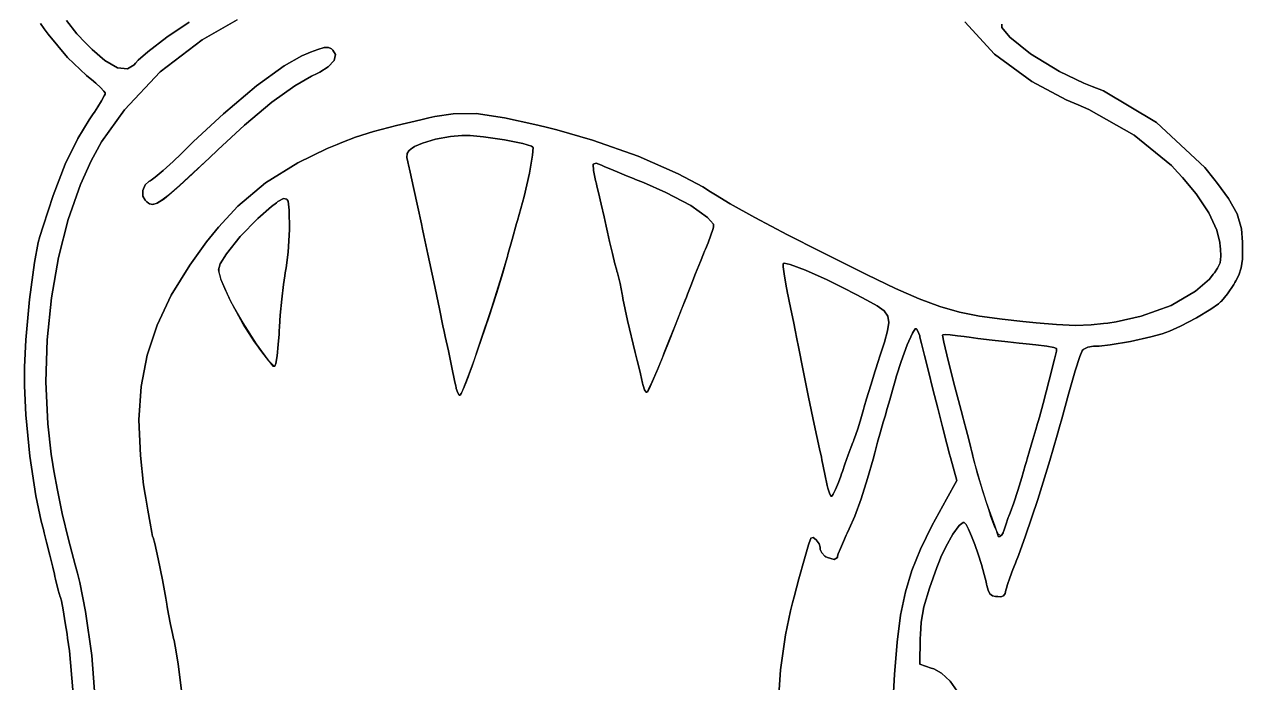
# Model space of a CAD drawing. Extents: x 0 to 13, y 0 to 16.7.
# Drawn here: x 5.177 to 9.578, y 6.389 to 8.766 of the extents above; entities that cross this region are included whole.
import ezdxf

# ---------------------------------------------------------------- set-up
doc = ezdxf.new("R2010")
doc.units = 0
doc.layers.get('0').update_dxf_attribs({"linetype": 'CONTINUOUS'})

msp = doc.modelspace()

# ---------------------------------------------------------------- linework, layer by layer
at = {"color": 0}
for points in [[(5.35167, 6.36268), (5.34033, 6.50358), (5.33333, 6.55003), (5.33128, 6.56381), (5.32487, 6.60508), (5.31717, 6.65132), (5.31104, 6.68392), (5.30806, 6.69689), (5.30729, 6.69792), (5.30647, 6.699), (5.29932, 6.72282), (5.28956, 6.76275), (5.28749, 6.77186), (5.28575, 6.78039), (5.27994, 6.80578), (5.26937, 6.84896), (5.25743, 6.89611), (5.24869, 6.93028), (5.24582, 6.94168), (5.23747, 6.97185), (5.21837, 7.06386), (5.19661, 7.20665), (5.18224, 7.35553), (5.17708, 7.46078), (5.17708, 7.49582), (5.17708, 7.52849), (5.18201, 7.62646), (5.19504, 7.77214), (5.21311, 7.90571), (5.22657, 7.97814), (5.23335, 8), (5.24485, 8.03728), (5.28157, 8.14844), (5.32497, 8.26085), (5.37071, 8.35351), (5.4114, 8.42096), (5.42606, 8.44271), (5.43033, 8.44894), (5.44282, 8.46793), (5.45632, 8.49029), (5.46544, 8.50732), (5.46875, 8.51432), (5.46875, 8.51665), (5.46875, 8.51867), (5.46436, 8.52458), (5.45258, 8.53749), (5.43533, 8.5536), (5.41986, 8.56674), (5.41461, 8.57086), (5.40132, 8.581), (5.33333, 8.64638), (5.26329, 8.73047), (5.24897, 8.75), (5.23529, 8.76888)], [(5.94547, 8.78267), (5.81928, 8.71035), (5.66808, 8.59446), (5.53851, 8.45688), (5.45617, 8.34115), (5.43332, 8.30003), (5.41824, 8.27306), (5.37983, 8.18821), (5.33529, 8.06174), (5.30007, 7.92393), (5.27474, 7.77806), (5.2596, 7.62717), (5.25515, 7.47461), (5.26188, 7.32351), (5.27403, 7.21343), (5.28022, 7.17708), (5.28407, 7.15369), (5.2965, 7.08365), (5.31392, 6.99914), (5.33658, 6.90539), (5.36051, 6.81461), (5.36876, 6.7844), (5.37799, 6.75032), (5.39844, 6.64611), (5.42068, 6.48649), (5.43332, 6.32536)], [(5.32872, 8.78028), (5.36714, 8.73215), (5.39763, 8.69906), (5.40831, 8.68853), (5.42253, 8.67464), (5.46793, 8.63558), (5.51367, 8.60846), (5.54937, 8.60579), (5.57329, 8.61957), (5.57915, 8.62603), (5.58826, 8.63644), (5.62332, 8.66661), (5.69217, 8.71912), (5.77192, 8.77387)], [(5.74647, 6.34939), (5.73269, 6.45671), (5.72239, 6.52067), (5.71772, 6.54167), (5.71619, 6.5479), (5.71218, 6.56657), (5.70546, 6.59939), (5.69835, 6.6359), (5.69331, 6.66292), (5.69168, 6.67188), (5.68788, 6.6939), (5.67578, 6.75976), (5.66064, 6.83594), (5.64828, 6.89106), (5.64214, 6.91357), (5.64063, 6.91564), (5.64008, 6.91694), (5.63726, 6.93067), (5.63097, 6.96446), (5.62272, 7.01221), (5.61578, 7.05464), (5.61356, 7.06874), (5.60796, 7.10374), (5.59608, 7.20936), (5.59099, 7.33832), (5.5989, 7.45811), (5.62056, 7.57124), (5.65657, 7.68024), (5.70757, 7.78754), (5.77425, 7.89578), (5.83556, 7.98019), (5.85732, 8.00726), (5.87853, 8.03407), (5.94868, 8.10949), (6.04867, 8.19362), (6.16547, 8.26585), (6.27115, 8.31722), (6.30729, 8.33231), (6.32351, 8.33908), (6.37278, 8.35812), (6.43853, 8.37944), (6.52143, 8.40115), (6.60921, 8.4216), (6.63857, 8.42811), (6.66021, 8.433), (6.72624, 8.44331), (6.80963, 8.44407), (6.91217, 8.42876), (7.02111, 8.40463), (7.05729, 8.39583), (7.10075, 8.38525), (7.22982, 8.34765), (7.39388, 8.28999), (7.53933, 8.22667), (7.62831, 8.17974), (7.65625, 8.16146), (7.67372, 8.15018), (7.72721, 8.11778), (7.8156, 8.06825), (7.93365, 8.00618), (8.05365, 7.94515), (8.09375, 7.92503), (8.1256, 7.90901), (8.2214, 7.86139), (8.3246, 7.81196), (8.4101, 7.77453), (8.48465, 7.7469), (8.55496, 7.72689), (8.62782, 7.71235), (8.71001, 7.70101), (8.78369, 7.69303), (8.80832, 7.69065), (8.83262, 7.68826), (8.90571, 7.68186), (8.97444, 7.67854), (9.03065, 7.68056), (9.07563, 7.68544), (9.0906, 7.6875), (9.12121, 7.69146), (9.21197, 7.71208), (9.3195, 7.75131), (9.40788, 7.80268), (9.45856, 7.84631), (9.4719, 7.86356), (9.47613, 7.86893), (9.4879, 7.88579), (9.49647, 7.90533), (9.49892, 7.92904), (9.49761, 7.95497), (9.49685, 7.96354), (9.49567, 7.97863), (9.48475, 8.02328), (9.4566, 8.08567), (9.41026, 8.15397), (9.36111, 8.21263), (9.34375, 8.23122), (9.32107, 8.25597), (9.18668, 8.36567), (9.02214, 8.45861), (8.98438, 8.47499), (8.94119, 8.4936), (8.81635, 8.56011), (8.68186, 8.65821), (8.57493, 8.7749)], [(8.70833, 8.76665), (8.70833, 8.75499), (8.73699, 8.71983), (8.81196, 8.6589), (8.91661, 8.5956), (9.00418, 8.55322), (9.0344, 8.54167), (9.07579, 8.52582), (9.26742, 8.41135), (9.4414, 8.24849), (9.47396, 8.20833), (9.48774, 8.19108), (9.52713, 8.13758), (9.55881, 8.08128), (9.57411, 8.02729), (9.57813, 7.97949), (9.57813, 7.96354), (9.57813, 7.95231), (9.5771, 7.91862), (9.57303, 7.88672), (9.56446, 7.86074), (9.55393, 7.84), (9.55003, 7.83333), (9.54633, 7.82682), (9.52354, 7.7934), (9.50131, 7.76671), (9.49794, 7.76357), (9.49035, 7.75657), (9.46317, 7.73768), (9.41157, 7.70638), (9.35389, 7.67611), (9.31451, 7.6581), (9.30106, 7.6531), (9.28803, 7.64817), (9.24636, 7.63715), (9.17301, 7.62125), (9.09987, 7.60906), (9.05935, 7.60417), (9.04585, 7.60417), (9.03911, 7.60417), (9.0191, 7.60015), (9.00256, 7.59244), (9.00103, 7.5906), (8.99843, 7.58724), (8.99018, 7.56694), (8.97288, 7.51449), (8.94857, 7.43056), (8.92443, 7.34207), (8.91667, 7.3125), (8.90869, 7.28201), (8.88211, 7.19114), (8.83811, 7.05003), (8.79432, 6.91906), (8.76899, 6.84847), (8.76042, 6.82813), (8.75726, 6.82047), (8.7481, 6.79725), (8.73708, 6.76774), (8.72863, 6.74289), (8.72472, 6.72993), (8.72396, 6.72601), (8.72314, 6.72222), (8.71972, 6.71099), (8.71376, 6.70253), (8.70432, 6.69928), (8.69319, 6.69954), (8.68956, 6.69997), (8.68582, 6.70031), (8.67475, 6.7029), (8.6651, 6.7099), (8.65847, 6.72314), (8.65419, 6.73936), (8.6531, 6.74479), (8.65126, 6.75347), (8.64481, 6.77935), (8.63456, 6.81597), (8.62299, 6.85265), (8.61094, 6.88743), (8.59901, 6.91818), (8.58806, 6.94303), (8.57878, 6.95985), (8.57383, 6.96631), (8.57189, 6.96669), (8.56814, 6.96739), (8.55453, 6.95606), (8.53071, 6.92449), (8.50538, 6.87967), (8.48807, 6.84207), (8.48335, 6.82915), (8.47396, 6.80453), (8.44678, 6.73004), (8.42617, 6.66238), (8.41667, 6.60786), (8.41385, 6.56293), (8.41351, 6.5479), (8.41146, 6.45518), (8.45313, 6.44168), (8.46278, 6.43837), (8.48986, 6.42275), (8.52197, 6.39415), (8.54725, 6.35835)], [(8.31424, 6.31174), (8.32047, 6.41872), (8.32992, 6.53532), (8.34239, 6.63232), (8.35965, 6.71631), (8.38319, 6.79368), (8.41471, 6.87093), (8.45589, 6.95458), (8.49496, 7.02713), (8.50836, 7.05106), (8.54585, 7.11876), (8.52289, 7.2021), (8.51964, 7.21442), (8.51004, 7.25136), (8.49436, 7.31218), (8.47706, 7.3795), (8.45947, 7.44835), (8.44293, 7.51357), (8.42871, 7.57021), (8.41812, 7.61322), (8.41374, 7.6314), (8.41249, 7.63747), (8.4114, 7.64165), (8.40517, 7.65836), (8.39968, 7.66667), (8.39789, 7.66667), (8.39469, 7.66667), (8.38514, 7.65087), (8.36626, 7.60889), (8.3444, 7.54893), (8.32785, 7.49675), (8.32292, 7.47917), (8.32064, 7.47071), (8.31353, 7.44532), (8.30365, 7.41043), (8.29449, 7.37869), (8.28917, 7.36029), (8.28749, 7.35417), (8.28549, 7.34793), (8.27983, 7.32894), (8.27018, 7.29508), (8.2595, 7.25694), (8.25157, 7.22831), (8.24897, 7.21875), (8.24289, 7.19558), (8.22353, 7.12619), (8.20025, 7.05246), (8.1766, 6.98953), (8.15696, 6.94412), (8.15001, 6.92914), (8.14643, 6.92165), (8.13607, 6.89899), (8.12483, 6.87278), (8.11729, 6.85346), (8.11458, 6.84619), (8.11458, 6.84375), (8.11458, 6.84125), (8.10297, 6.83361), (8.0784, 6.84039), (8.07189, 6.84375), (8.06928, 6.84532), (8.05806, 6.85732), (8.05208, 6.86985), (8.05208, 6.87397), (8.05208, 6.87804), (8.04785, 6.89025), (8.03797, 6.90457), (8.02658, 6.91254), (8.01861, 6.91097), (8.01768, 6.9094), (8.01665, 6.90733), (8.01019, 6.88688), (7.99544, 6.83621), (7.97537, 6.76411), (7.95779, 6.69889), (7.9521, 6.67708), (7.9445, 6.64854), (7.9266, 6.56147), (7.90907, 6.43479), (7.89903, 6.29232)]]:
    msp.add_lwpolyline(points, dxfattribs=at)
at = {"color": 7}
for points in [[(5.23529, 8.76888), (5.24897, 8.75), (5.26329, 8.73047), (5.33333, 8.64638), (5.40132, 8.581), (5.41461, 8.57086), (5.41986, 8.56674), (5.43533, 8.5536), (5.45258, 8.53749), (5.46436, 8.52458), (5.46875, 8.51867), (5.46875, 8.51665), (5.46875, 8.51432), (5.46544, 8.50732), (5.45632, 8.49029), (5.44282, 8.46793), (5.43033, 8.44894), (5.42606, 8.44271), (5.4114, 8.42096), (5.37071, 8.35351), (5.32497, 8.26085), (5.28157, 8.14844), (5.24485, 8.03728), (5.23335, 8), (5.22657, 7.97814), (5.21311, 7.90571), (5.19504, 7.77214), (5.18201, 7.62646), (5.17708, 7.52849), (5.17708, 7.49582), (5.17708, 7.46078), (5.18224, 7.35553), (5.19661, 7.20665), (5.21837, 7.06386), (5.23747, 6.97185), (5.24582, 6.94168), (5.24869, 6.93028), (5.25743, 6.89611), (5.26937, 6.84896), (5.27994, 6.80578), (5.28575, 6.78039), (5.28749, 6.77186), (5.28956, 6.76275), (5.29932, 6.72282), (5.30647, 6.699), (5.30729, 6.69792), (5.30806, 6.69689), (5.31104, 6.68392), (5.31717, 6.65132), (5.32487, 6.60508), (5.33128, 6.56381), (5.33333, 6.55003), (5.34033, 6.50358), (5.35167, 6.36268)], [(5.43332, 6.32536), (5.42068, 6.48649), (5.39844, 6.64611), (5.37799, 6.75032), (5.36876, 6.7844), (5.36051, 6.81461), (5.33658, 6.90539), (5.31392, 6.99914), (5.2965, 7.08365), (5.28407, 7.15369), (5.28022, 7.17708), (5.27403, 7.21343), (5.26188, 7.32351), (5.25515, 7.47461), (5.2596, 7.62717), (5.27474, 7.77806), (5.30007, 7.92393), (5.33529, 8.06174), (5.37983, 8.18821), (5.41824, 8.27306), (5.43332, 8.30003), (5.45617, 8.34115), (5.53851, 8.45688), (5.66808, 8.59446), (5.81928, 8.71035), (5.94547, 8.78267)], [(5.77192, 8.77387), (5.69217, 8.71912), (5.62332, 8.66661), (5.58826, 8.63644), (5.57915, 8.62603), (5.57329, 8.61957), (5.54937, 8.60579), (5.51367, 8.60846), (5.46793, 8.63558), (5.42253, 8.67464), (5.40831, 8.68853), (5.39763, 8.69906), (5.36714, 8.73215), (5.32872, 8.78028)], [(8.57493, 8.7749), (8.68186, 8.65821), (8.81635, 8.56011), (8.94119, 8.4936), (8.98438, 8.47499), (9.02214, 8.45861), (9.18668, 8.36567), (9.32107, 8.25597), (9.34375, 8.23122), (9.36111, 8.21263), (9.41026, 8.15397), (9.4566, 8.08567), (9.48475, 8.02328), (9.49567, 7.97863), (9.49685, 7.96354), (9.49761, 7.95497), (9.49892, 7.92904), (9.49647, 7.90533), (9.4879, 7.88579), (9.47613, 7.86893), (9.4719, 7.86356), (9.45856, 7.84631), (9.40788, 7.80268), (9.3195, 7.75131), (9.21197, 7.71208), (9.12121, 7.69146), (9.0906, 7.6875), (9.07563, 7.68544), (9.03065, 7.68056), (8.97444, 7.67854), (8.90571, 7.68186), (8.83262, 7.68826), (8.80832, 7.69065), (8.78369, 7.69303), (8.71001, 7.70101), (8.62782, 7.71235), (8.55496, 7.72689), (8.48465, 7.7469), (8.4101, 7.77453), (8.3246, 7.81196), (8.2214, 7.86139), (8.1256, 7.90901), (8.09375, 7.92503), (8.05365, 7.94515), (7.93365, 8.00618), (7.8156, 8.06825), (7.72721, 8.11778), (7.67372, 8.15018), (7.65625, 8.16146), (7.62831, 8.17974), (7.53933, 8.22667), (7.39388, 8.28999), (7.22982, 8.34765), (7.10075, 8.38525), (7.05729, 8.39583), (7.02111, 8.40463), (6.91217, 8.42876), (6.80963, 8.44407), (6.72624, 8.44331), (6.66021, 8.433), (6.63857, 8.42811), (6.60921, 8.4216), (6.52143, 8.40115), (6.43853, 8.37944), (6.37278, 8.35812), (6.32351, 8.33908), (6.30729, 8.33231), (6.27115, 8.31722), (6.16547, 8.26585), (6.04867, 8.19362), (5.94868, 8.10949), (5.87853, 8.03407), (5.85732, 8.00726), (5.83556, 7.98019), (5.77425, 7.89578), (5.70757, 7.78754), (5.65657, 7.68024), (5.62056, 7.57124), (5.5989, 7.45811), (5.59099, 7.33832), (5.59608, 7.20936), (5.60796, 7.10374), (5.61356, 7.06874), (5.61578, 7.05464), (5.62272, 7.01221), (5.63097, 6.96446), (5.63726, 6.93067), (5.64008, 6.91694), (5.64063, 6.91564), (5.64214, 6.91357), (5.64828, 6.89106), (5.66064, 6.83594), (5.67578, 6.75976), (5.68788, 6.6939), (5.69168, 6.67188), (5.69331, 6.66292), (5.69835, 6.6359), (5.70546, 6.59939), (5.71218, 6.56657), (5.71619, 6.5479), (5.71772, 6.54167), (5.72239, 6.52067), (5.73269, 6.45671), (5.74647, 6.34939)], [(8.54725, 6.35835), (8.52197, 6.39415), (8.48986, 6.42275), (8.46278, 6.43837), (8.45313, 6.44168), (8.41146, 6.45518), (8.41351, 6.5479), (8.41385, 6.56293), (8.41667, 6.60786), (8.42617, 6.66238), (8.44678, 6.73004), (8.47396, 6.80453), (8.48335, 6.82915), (8.48807, 6.84207), (8.50538, 6.87967), (8.53071, 6.92449), (8.55453, 6.95606), (8.56814, 6.96739), (8.57189, 6.96669), (8.57383, 6.96631), (8.57878, 6.95985), (8.58806, 6.94303), (8.59901, 6.91818), (8.61094, 6.88743), (8.62299, 6.85265), (8.63456, 6.81597), (8.64481, 6.77935), (8.65126, 6.75347), (8.6531, 6.74479), (8.65419, 6.73936), (8.65847, 6.72314), (8.6651, 6.7099), (8.67475, 6.7029), (8.68582, 6.70031), (8.68956, 6.69997), (8.69319, 6.69954), (8.70432, 6.69928), (8.71376, 6.70253), (8.71972, 6.71099), (8.72314, 6.72222), (8.72396, 6.72601), (8.72472, 6.72993), (8.72863, 6.74289), (8.73708, 6.76774), (8.7481, 6.79725), (8.75726, 6.82047), (8.76042, 6.82813), (8.76899, 6.84847), (8.79432, 6.91906), (8.83811, 7.05003), (8.88211, 7.19114), (8.90869, 7.28201), (8.91667, 7.3125), (8.92443, 7.34207), (8.94857, 7.43056), (8.97288, 7.51449), (8.99018, 7.56694), (8.99843, 7.58724), (9.00103, 7.5906), (9.00256, 7.59244), (9.0191, 7.60015), (9.03911, 7.60417), (9.04585, 7.60417), (9.05935, 7.60417), (9.09987, 7.60906), (9.17301, 7.62125), (9.24636, 7.63715), (9.28803, 7.64817), (9.30106, 7.6531), (9.31451, 7.6581), (9.35389, 7.67611), (9.41157, 7.70638), (9.46317, 7.73768), (9.49035, 7.75657), (9.49794, 7.76357), (9.50131, 7.76671), (9.52354, 7.7934), (9.54633, 7.82682), (9.55003, 7.83333), (9.55393, 7.84), (9.56446, 7.86074), (9.57303, 7.88672), (9.5771, 7.91862), (9.57813, 7.95231), (9.57813, 7.96354), (9.57813, 7.97949), (9.57411, 8.02729), (9.55881, 8.08128), (9.52713, 8.13758), (9.48774, 8.19108), (9.47396, 8.20833), (9.4414, 8.24849), (9.26742, 8.41135), (9.07579, 8.52582), (9.0344, 8.54167), (9.00418, 8.55322), (8.91661, 8.5956), (8.81196, 8.6589), (8.73699, 8.71983), (8.70833, 8.75499), (8.70833, 8.76665)], [(7.89903, 6.29232), (7.90907, 6.43479), (7.9266, 6.56147), (7.9445, 6.64854), (7.9521, 6.67708), (7.95779, 6.69889), (7.97537, 6.76411), (7.99544, 6.83621), (8.01019, 6.88688), (8.01665, 6.90733), (8.01768, 6.9094), (8.01861, 6.91097), (8.02658, 6.91254), (8.03797, 6.90457), (8.04785, 6.89025), (8.05208, 6.87804), (8.05208, 6.87397), (8.05208, 6.86985), (8.05806, 6.85732), (8.06928, 6.84532), (8.07189, 6.84375), (8.0784, 6.84039), (8.10297, 6.83361), (8.11458, 6.84125), (8.11458, 6.84375), (8.11458, 6.84619), (8.11729, 6.85346), (8.12483, 6.87278), (8.13607, 6.89899), (8.14643, 6.92165), (8.15001, 6.92914), (8.15696, 6.94412), (8.1766, 6.98953), (8.20025, 7.05246), (8.22353, 7.12619), (8.24289, 7.19558), (8.24897, 7.21875), (8.25157, 7.22831), (8.2595, 7.25694), (8.27018, 7.29508), (8.27983, 7.32894), (8.28549, 7.34793), (8.28749, 7.35417), (8.28917, 7.36029), (8.29449, 7.37869), (8.30365, 7.41043), (8.31353, 7.44532), (8.32064, 7.47071), (8.32292, 7.47917), (8.32785, 7.49675), (8.3444, 7.54893), (8.36626, 7.60889), (8.38514, 7.65087), (8.39469, 7.66667), (8.39789, 7.66667), (8.39968, 7.66667), (8.40517, 7.65836), (8.4114, 7.64165), (8.41249, 7.63747), (8.41374, 7.6314), (8.41812, 7.61322), (8.42871, 7.57021), (8.44293, 7.51357), (8.45947, 7.44835), (8.47706, 7.3795), (8.49436, 7.31218), (8.51004, 7.25136), (8.51964, 7.21442), (8.52289, 7.2021), (8.54585, 7.11876), (8.50836, 7.05106), (8.49496, 7.02713), (8.45589, 6.95458), (8.41471, 6.87093), (8.38319, 6.79368), (8.35965, 6.71631), (8.34239, 6.63232), (8.32992, 6.53532), (8.32047, 6.41872), (8.31424, 6.31174)]]:
    msp.add_lwpolyline(points, dxfattribs=at)
at = {"color": 0}
for points in [[(5.61664, 8.12706), (5.6129, 8.13081), (5.60558, 8.14572), (5.60482, 8.16644), (5.61356, 8.18604), (5.62625, 8.1984), (5.63124, 8.20107), (5.63488, 8.2029), (5.64908, 8.2136), (5.67811, 8.2379), (5.71414, 8.27061), (5.74354, 8.29878), (5.75315, 8.30832), (5.78831, 8.34267), (5.89638, 8.44319), (6.01546, 8.54428), (6.11567, 8.61567), (6.17964, 8.65201), (6.2021, 8.66146), (6.21089, 8.66515), (6.23753, 8.67567), (6.26064, 8.68257), (6.27561, 8.68289), (6.28413, 8.67904), (6.28646, 8.67708), (6.29101, 8.67329), (6.30072, 8.65696), (6.29671, 8.63558), (6.27458, 8.61279), (6.24479, 8.59386), (6.23438, 8.58854), (6.21386, 8.57835), (6.15446, 8.54368), (6.07161, 8.48475), (5.97271, 8.40147), (5.87636, 8.31326), (5.84478, 8.28331), (5.82981, 8.26915), (5.78467, 8.22672), (5.73747, 8.18338), (5.70128, 8.15192), (5.67404, 8.13103), (5.65392, 8.11942), (5.63894, 8.11578), (5.62717, 8.11876), (5.61897, 8.12472), (5.61664, 8.12706)], [(6.7844, 7.50206), (6.79449, 7.53093), (6.824, 7.61789), (6.86561, 7.74393), (6.90093, 7.85531), (6.91818, 7.91254), (6.92188, 7.92708), (6.92393, 7.9349), (6.93892, 7.98872), (6.95546, 8.04715), (6.95833, 8.05729), (6.96479, 8.07904), (6.98215, 8.14481), (7.00151, 8.22917), (7.01307, 8.29406), (7.01563, 8.32112), (7.01357, 8.32292), (7.00911, 8.32661), (6.97781, 8.33561), (6.9114, 8.34924), (6.83567, 8.36014), (6.78782, 8.36458), (6.77186, 8.36458), (6.75792, 8.36458), (6.71625, 8.36128), (6.66287, 8.35183), (6.61556, 8.33735), (6.58681, 8.32443), (6.57813, 8.31874), (6.57482, 8.31657), (6.56543, 8.30897), (6.55951, 8.29899), (6.55919, 8.2851), (6.56228, 8.26893), (6.56353, 8.26357), (6.56483, 8.25808), (6.57064, 8.23247), (6.5829, 8.17725), (6.59853, 8.10579), (6.61139, 8.04601), (6.61561, 8.02604), (6.62033, 8.00342), (6.63471, 7.93549), (6.65582, 7.83572), (6.67638, 7.73867), (6.6894, 7.67686), (6.69374, 7.65625), (6.69749, 7.63906), (6.70871, 7.58724), (6.72174, 7.52647), (6.73133, 7.48036), (6.73562, 7.45936), (6.73643, 7.45518), (6.73719, 7.45128), (6.74278, 7.43528), (6.74815, 7.42708), (6.75, 7.42708), (6.75125, 7.42708), (6.75504, 7.43311), (6.76329, 7.44937), (6.77344, 7.47325), (6.78179, 7.49485), (6.7844, 7.50206)], [(7.48335, 7.56565), (7.48899, 7.57969), (7.50575, 7.6219), (7.52914, 7.68126), (7.55094, 7.73676), (7.56424, 7.77018), (7.56874, 7.78125), (7.5726, 7.79139), (7.58442, 7.82178), (7.60194, 7.86643), (7.61925, 7.90989), (7.63053, 7.93767), (7.63439, 7.94689), (7.63758, 7.95449), (7.64686, 7.97749), (7.65712, 8.00461), (7.66407, 8.02528), (7.66667, 8.03369), (7.66667, 8.03646), (7.66667, 8.04449), (7.64453, 8.06858), (7.58421, 8.11122), (7.49479, 8.15896), (7.41314, 8.19547), (7.38542, 8.20628), (7.37706, 8.20953), (7.35211, 8.21951), (7.31885, 8.23296), (7.28976, 8.24511), (7.27399, 8.25185), (7.26878, 8.25418), (7.26243, 8.257), (7.243, 8.26417), (7.23161, 8.26058), (7.23253, 8.23763), (7.24078, 8.20156), (7.24376, 8.18956), (7.24571, 8.18186), (7.25146, 8.15847), (7.26129, 8.11719), (7.27171, 8.07124), (7.27897, 8.03737), (7.28125, 8.02604), (7.28364, 8.01503), (7.29118, 7.98193), (7.30143, 7.93881), (7.31065, 7.90153), (7.31586, 7.88151), (7.31771, 7.875), (7.3195, 7.86849), (7.32915, 7.82958), (7.33669, 7.79221), (7.33751, 7.78646), (7.33903, 7.77632), (7.35585, 7.69706), (7.38357, 7.58074), (7.39063, 7.55208), (7.39268, 7.54428), (7.403, 7.50342), (7.41064, 7.46978), (7.41146, 7.4656), (7.41222, 7.46169), (7.41781, 7.44569), (7.42318, 7.4375), (7.42503, 7.4375), (7.42671, 7.4375), (7.43192, 7.4476), (7.44515, 7.47504), (7.46289, 7.51574), (7.47835, 7.55317), (7.48335, 7.56565)], [(6.09793, 7.6594), (6.09853, 7.67339), (6.10146, 7.71528), (6.10688, 7.77344), (6.11328, 7.82699), (6.11783, 7.8584), (6.11979, 7.86876), (6.12332, 7.88726), (6.12983, 7.94347), (6.13471, 8.02513), (6.13396, 8.09451), (6.13043, 8.12706), (6.12706, 8.13226), (6.12554, 8.13476), (6.1135, 8.13764), (6.09321, 8.12631), (6.08751, 8.12185), (6.06982, 8.10878), (6.02007, 8.06506), (5.95687, 8.00006), (5.90717, 7.93733), (5.88433, 7.90076), (5.88021, 7.88747), (5.87913, 7.88357), (5.87939, 7.87082), (5.88553, 7.8469), (5.89968, 7.81282), (5.91689, 7.77735), (5.9229, 7.76563), (5.93306, 7.74576), (5.96653, 7.68772), (6.01497, 7.61176), (6.05697, 7.55414), (6.07519, 7.53125), (6.08128, 7.53125), (6.08231, 7.53125), (6.08544, 7.54135), (6.08996, 7.56879), (6.09429, 7.60949), (6.09717, 7.64692), (6.09793, 7.6594)], [(8.12918, 7.14268), (8.13217, 7.15136), (8.14139, 7.17725), (8.15365, 7.21094), (8.16433, 7.24001), (8.17003, 7.25549), (8.17188, 7.26042), (8.17393, 7.2654), (8.17947, 7.28071), (8.18892, 7.30914), (8.19894, 7.3419), (8.20611, 7.36669), (8.20833, 7.375), (8.21115, 7.38476), (8.21989, 7.41401), (8.23469, 7.46278), (8.25092, 7.51508), (8.26264, 7.55225), (8.26665, 7.56456), (8.271, 7.57807), (8.28407, 7.61849), (8.29574, 7.6589), (8.30024, 7.68901), (8.29633, 7.71197), (8.28261, 7.73107), (8.25786, 7.74946), (8.22065, 7.77035), (8.18251, 7.79025), (8.16982, 7.79688), (8.14686, 7.80903), (8.0771, 7.84364), (7.99935, 7.87869), (7.94401, 7.89887), (7.92133, 7.90365), (7.91872, 7.90104), (7.91792, 7.90056), (7.9184, 7.89063), (7.92171, 7.86501), (7.92796, 7.82829), (7.93425, 7.79536), (7.93647, 7.7844), (7.93896, 7.77263), (7.94646, 7.73719), (7.95557, 7.69249), (7.96294, 7.65522), (7.96664, 7.63596), (7.96772, 7.63021), (7.97336, 7.60172), (7.99046, 7.51617), (8.00999, 7.42019), (8.03054, 7.32249), (8.04975, 7.23296), (8.05626, 7.20313), (8.05832, 7.19299), (8.06912, 7.14128), (8.07731, 7.10053), (8.07813, 7.09581), (8.07915, 7.09142), (8.08539, 7.07254), (8.09088, 7.0625), (8.09272, 7.0625), (8.09412, 7.0625), (8.09853, 7.0689), (8.10742, 7.08621), (8.11806, 7.11176), (8.12657, 7.13493), (8.12918, 7.14268)], [(8.71457, 6.93435), (8.71533, 6.93696), (8.72239, 6.9585), (8.7315, 6.98465), (8.73335, 6.98958), (8.7379, 7.00179), (8.75131, 7.03857), (8.76622, 7.08268), (8.7806, 7.12978), (8.79292, 7.17307), (8.79688, 7.1875), (8.79975, 7.19721), (8.80838, 7.2264), (8.82015, 7.26654), (8.83094, 7.30339), (8.8374, 7.32508), (8.83957, 7.33231), (8.84397, 7.34717), (8.85742, 7.39675), (8.87956, 7.48156), (8.89828, 7.55729), (8.90625, 7.58544), (8.90625, 7.59478), (8.90625, 7.59576), (8.89654, 7.59864), (8.87028, 7.6034), (8.83154, 7.60861), (8.79617, 7.61247), (8.7844, 7.61356), (8.77083, 7.61481), (8.73019, 7.61908), (8.67367, 7.62554), (8.62147, 7.632), (8.5905, 7.63607), (8.58018, 7.63747), (8.57221, 7.63861), (8.54839, 7.6416), (8.52186, 7.64432), (8.50315, 7.64546), (8.49556, 7.64535), (8.49479, 7.64481), (8.49371, 7.64378), (8.49843, 7.61817), (8.51378, 7.55171), (8.53814, 7.4566), (8.56088, 7.3719), (8.56874, 7.34375), (8.57146, 7.33371), (8.57949, 7.30344), (8.58919, 7.26644), (8.59668, 7.23687), (8.60021, 7.22244), (8.60101, 7.21875), (8.60439, 7.20031), (8.62088, 7.14035), (8.65207, 7.03999), (8.68246, 6.9535), (8.69558, 6.91667), (8.69997, 6.91667), (8.70199, 6.91667), (8.70806, 6.92204), (8.71376, 6.93201), (8.71457, 6.93435)]]:
    msp.add_lwpolyline(points, close=True, dxfattribs=at)
at = {"color": 7}
for points in [[(5.67811, 8.13336), (5.68175, 8.13569), (5.69943, 8.1505), (5.73801, 8.18451), (5.78825, 8.23047), (5.83074, 8.27001), (5.84478, 8.28331), (5.87636, 8.31326), (5.97271, 8.40147), (6.07161, 8.48475), (6.15446, 8.54368), (6.21386, 8.57835), (6.23438, 8.58854), (6.24479, 8.59386), (6.27458, 8.61279), (6.29671, 8.63558), (6.30072, 8.65696), (6.29101, 8.67329), (6.28646, 8.67708), (6.28413, 8.67904), (6.27561, 8.68289), (6.26064, 8.68257), (6.23753, 8.67567), (6.21089, 8.66515), (6.2021, 8.66146), (6.17964, 8.65201), (6.11567, 8.61567), (6.01546, 8.54428), (5.89638, 8.44319), (5.78831, 8.34267), (5.75315, 8.30832), (5.74354, 8.29878), (5.71414, 8.27061), (5.67811, 8.2379), (5.64908, 8.2136), (5.63488, 8.2029), (5.63124, 8.20107), (5.62625, 8.1984), (5.61356, 8.18604), (5.60482, 8.16644), (5.60558, 8.14572), (5.6129, 8.13081), (5.61664, 8.12706), (5.61925, 8.12446), (5.62875, 8.11794), (5.6415, 8.11578), (5.65722, 8.12082), (5.67307, 8.12999), (5.67811, 8.13336)], [(6.73643, 7.45518), (6.73562, 7.45936), (6.73133, 7.48036), (6.72174, 7.52647), (6.70871, 7.58724), (6.69749, 7.63906), (6.69374, 7.65625), (6.6894, 7.67686), (6.67638, 7.73867), (6.65582, 7.83572), (6.63471, 7.93549), (6.62033, 8.00342), (6.61561, 8.02604), (6.61139, 8.04601), (6.59853, 8.10579), (6.5829, 8.17725), (6.57064, 8.23247), (6.56483, 8.25808), (6.56353, 8.26357), (6.56228, 8.26893), (6.55919, 8.2851), (6.55951, 8.29899), (6.56543, 8.30897), (6.57482, 8.31657), (6.57813, 8.31874), (6.58681, 8.32443), (6.61556, 8.33735), (6.66287, 8.35183), (6.71625, 8.36128), (6.75792, 8.36458), (6.77186, 8.36458), (6.78782, 8.36458), (6.83567, 8.36014), (6.9114, 8.34924), (6.97781, 8.33561), (7.00911, 8.32661), (7.01357, 8.32292), (7.01563, 8.32112), (7.01307, 8.29406), (7.00151, 8.22917), (6.98215, 8.14481), (6.96479, 8.07904), (6.95833, 8.05729), (6.95546, 8.04715), (6.93892, 7.98872), (6.92393, 7.9349), (6.92188, 7.92708), (6.91808, 7.91233), (6.90539, 7.86822), (6.88254, 7.79406), (6.85585, 7.71169), (6.82769, 7.62825), (6.80062, 7.551), (6.77696, 7.48693), (6.75928, 7.44325), (6.75228, 7.42708), (6.75, 7.42708), (6.74815, 7.42708), (6.74278, 7.43528), (6.73719, 7.45128), (6.73643, 7.45518)], [(7.41146, 7.4656), (7.41064, 7.46978), (7.403, 7.50342), (7.39268, 7.54428), (7.39063, 7.55208), (7.38357, 7.58074), (7.35585, 7.69706), (7.33903, 7.77632), (7.33751, 7.78646), (7.33669, 7.79221), (7.32915, 7.82958), (7.3195, 7.86849), (7.31771, 7.875), (7.31586, 7.88151), (7.31065, 7.90153), (7.30143, 7.93881), (7.29118, 7.98193), (7.28364, 8.01503), (7.28125, 8.02604), (7.27897, 8.03737), (7.27171, 8.07124), (7.26129, 8.11719), (7.25146, 8.15847), (7.24571, 8.18186), (7.24376, 8.18956), (7.24078, 8.20156), (7.23253, 8.23763), (7.23161, 8.26058), (7.243, 8.26417), (7.26243, 8.257), (7.26878, 8.25418), (7.27399, 8.25185), (7.28976, 8.24511), (7.31885, 8.23296), (7.35211, 8.21951), (7.37706, 8.20953), (7.38542, 8.20628), (7.41314, 8.19547), (7.49479, 8.15896), (7.58421, 8.11122), (7.64453, 8.06858), (7.66667, 8.04449), (7.66667, 8.03646), (7.66667, 8.03369), (7.66407, 8.02528), (7.65712, 8.00461), (7.64686, 7.97749), (7.63758, 7.95449), (7.63439, 7.94689), (7.63053, 7.93767), (7.61925, 7.90989), (7.60194, 7.86643), (7.58442, 7.82178), (7.5726, 7.79139), (7.56874, 7.78125), (7.55393, 7.74317), (7.5089, 7.62913), (7.46522, 7.52192), (7.43733, 7.45844), (7.42806, 7.4375), (7.42503, 7.4375), (7.42318, 7.4375), (7.41781, 7.44569), (7.41222, 7.46169), (7.41146, 7.4656)], [(6.02289, 7.59999), (6.00814, 7.61996), (5.96804, 7.68289), (5.92031, 7.76997), (5.88813, 7.84392), (5.87782, 7.87993), (5.88021, 7.88747), (5.88433, 7.90076), (5.90717, 7.93733), (5.95687, 8.00006), (6.02007, 8.06506), (6.06982, 8.10878), (6.08751, 8.12185), (6.09321, 8.12631), (6.1135, 8.13764), (6.12554, 8.13476), (6.12706, 8.13226), (6.13043, 8.12706), (6.13396, 8.09451), (6.13471, 8.02513), (6.12983, 7.94347), (6.12332, 7.88726), (6.11979, 7.86876), (6.11783, 7.8584), (6.11328, 7.82699), (6.10688, 7.77344), (6.10146, 7.71528), (6.09853, 7.67339), (6.09793, 7.6594), (6.09717, 7.64692), (6.09429, 7.60949), (6.08996, 7.56879), (6.08544, 7.54135), (6.08231, 7.53125), (6.08128, 7.53125), (6.07949, 7.53125), (6.07417, 7.53663), (6.06065, 7.55122), (6.04286, 7.57303), (6.02767, 7.59315), (6.02289, 7.59999)], [(8.07813, 7.09581), (8.07731, 7.10053), (8.06912, 7.14128), (8.05832, 7.19299), (8.05626, 7.20313), (8.04975, 7.23296), (8.03054, 7.32249), (8.00999, 7.42019), (7.99046, 7.51617), (7.97336, 7.60172), (7.96772, 7.63021), (7.96664, 7.63596), (7.96294, 7.65522), (7.95557, 7.69249), (7.94646, 7.73719), (7.93896, 7.77263), (7.93647, 7.7844), (7.93425, 7.79536), (7.92796, 7.82829), (7.92171, 7.86501), (7.9184, 7.89063), (7.91792, 7.90056), (7.91872, 7.90104), (7.92133, 7.90365), (7.94401, 7.89887), (7.99935, 7.87869), (8.0771, 7.84364), (8.14686, 7.80903), (8.16982, 7.79688), (8.18251, 7.79025), (8.22065, 7.77035), (8.25786, 7.74946), (8.28261, 7.73107), (8.29633, 7.71197), (8.30024, 7.68901), (8.29574, 7.6589), (8.28407, 7.61849), (8.271, 7.57807), (8.26665, 7.56456), (8.26264, 7.55225), (8.25092, 7.51508), (8.23469, 7.46278), (8.21989, 7.41401), (8.21115, 7.38476), (8.20833, 7.375), (8.20611, 7.36669), (8.19894, 7.3419), (8.18892, 7.30914), (8.17947, 7.28071), (8.17393, 7.2654), (8.17188, 7.26042), (8.17003, 7.25549), (8.16433, 7.24001), (8.15365, 7.21094), (8.14139, 7.17725), (8.13217, 7.15136), (8.12918, 7.14268), (8.12657, 7.13493), (8.11806, 7.11176), (8.10742, 7.08621), (8.09853, 7.0689), (8.09412, 7.0625), (8.09272, 7.0625), (8.09088, 7.0625), (8.08539, 7.07254), (8.07915, 7.09142), (8.07813, 7.09581)], [(8.66461, 7.00206), (8.65826, 7.02171), (8.63971, 7.08078), (8.6211, 7.14247), (8.60829, 7.18815), (8.60254, 7.2111), (8.60101, 7.21875), (8.60021, 7.22244), (8.59668, 7.23687), (8.58919, 7.26644), (8.57949, 7.30344), (8.57146, 7.33371), (8.56874, 7.34375), (8.56088, 7.3719), (8.53814, 7.4566), (8.51378, 7.55171), (8.49843, 7.61817), (8.49371, 7.64378), (8.49479, 7.64481), (8.49556, 7.64535), (8.50315, 7.64546), (8.52186, 7.64432), (8.54839, 7.6416), (8.57221, 7.63861), (8.58018, 7.63747), (8.5905, 7.63607), (8.62147, 7.632), (8.67367, 7.62554), (8.73019, 7.61908), (8.77083, 7.61481), (8.7844, 7.61356), (8.79617, 7.61247), (8.83154, 7.60861), (8.87028, 7.6034), (8.89654, 7.59864), (8.90625, 7.59576), (8.90625, 7.59478), (8.90625, 7.58544), (8.89828, 7.55729), (8.87956, 7.48156), (8.85742, 7.39675), (8.84397, 7.34717), (8.83957, 7.33231), (8.8374, 7.32508), (8.83094, 7.30339), (8.82015, 7.26654), (8.80838, 7.2264), (8.79975, 7.19721), (8.79688, 7.1875), (8.79292, 7.17307), (8.7806, 7.12978), (8.76622, 7.08268), (8.75131, 7.03857), (8.7379, 7.00179), (8.73335, 6.98958), (8.7315, 6.98465), (8.72239, 6.9585), (8.71533, 6.93696), (8.71457, 6.93435), (8.71326, 6.93018), (8.70617, 6.91846), (8.69581, 6.92333), (8.68235, 6.95063), (8.66868, 6.98915), (8.66461, 7.00206)]]:
    msp.add_lwpolyline(points, close=True, dxfattribs=at)

doc.saveas('drawing.dxf')
